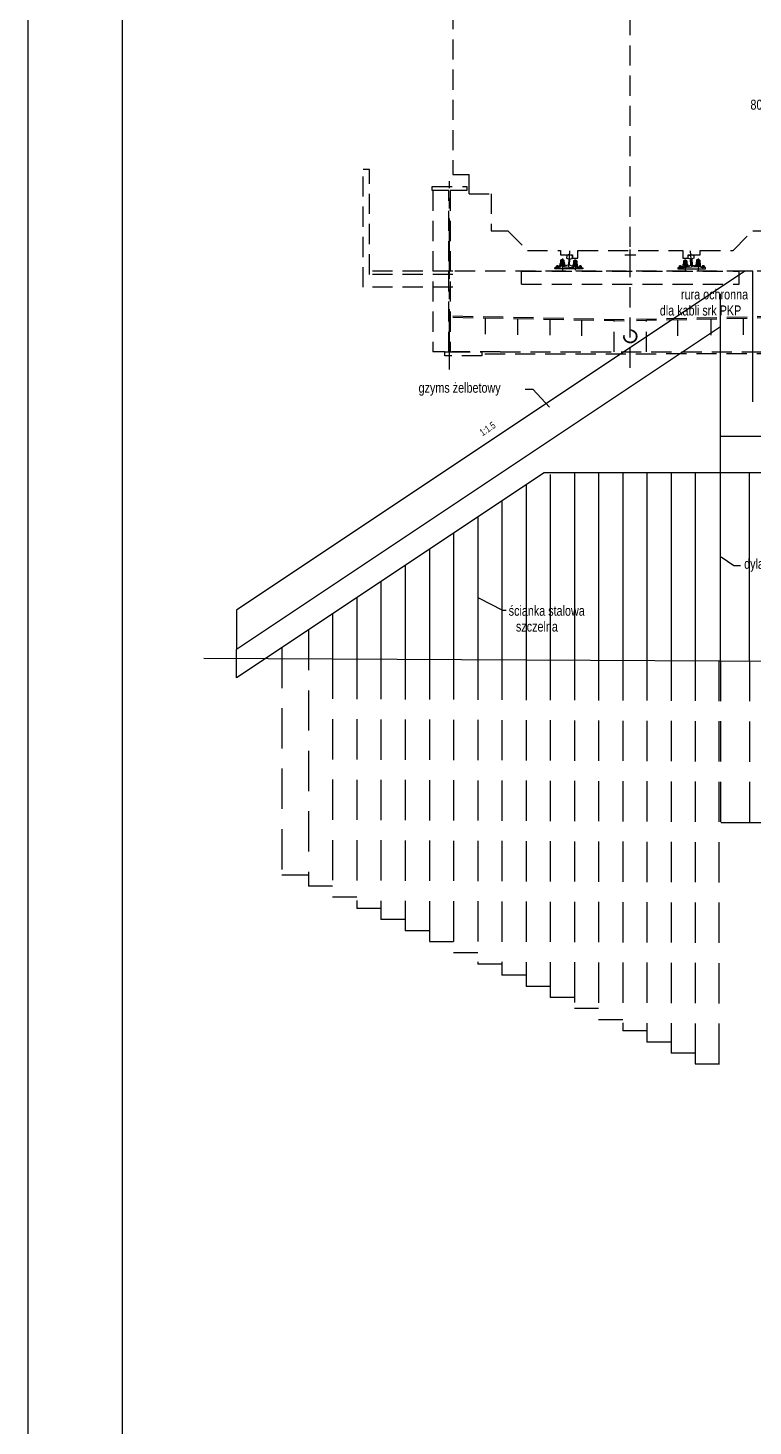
# Model space of a CAD drawing. Header units: millimetres. Extents: x -1069826 to 2704411, y -432732 to 412301.
# Drawn here: x 564152 to 573149, y -34022 to -16679 of the extents above; entities that cross this region are included whole.
import ezdxf
from ezdxf.enums import TextEntityAlignment as Align

# ---------------------------------------------------------------- set-up
doc = ezdxf.new("R2010")
doc.units = ezdxf.units.MM
doc.header["$LTSCALE"] = 1000
doc.header["$MEASUREMENT"] = 0
for name, pattern in [('CENTER2', [1.125, 0.75, -0.125, 0.125, -0.125]), ('DASHED', [0.75, 0.5, -0.25]), ('HIDDEN', [0.375, 0.25, -0.125])]:
    doc.linetypes.add(name, pattern=pattern)
for name, color, linetype in [('0-RAM-L', 7, 'Continuous'), ('0-T', 7, 'Continuous'), ('0-T0-T', 7, 'Continuous'), ('00XX00-S', 7, 'Continuous'), ('00XX00-T', 7, 'Continuous'), ('DROGO-T', 7, 'Continuous')]:
    doc.layers.add(name, color=color, linetype=linetype)
doc.styles.add('CDMSTYLE', font='CDMSIMPL', dxfattribs={"width": 0.8, "bigfont": 'CDMBIGPL'})
doc.dimstyles.new('CDMOG-MM-50', dxfattribs={"dimscale": 50, "dimtxt": 2.5, "dimasz": 1, "dimexe": 1.5, "dimexo": 5, "dimgap": 0.5, "dimtad": 1, "dimdec": 0, "dimrnd": 1, "dimzin": 1, "dimdsep": 46, "dimtxsty": 'CDMSTYLE', "dimblk1": 'OBLIQUE', "dimblk2": 'OBLIQUE', "dimsah": 1, "dimtsz": 1, "dimcen": -2.5, "dimdle": 1.5, "dimclrd": 9, "dimclre": 9, "dimclrt": 9, "dimadec": 0, "dimazin": 0, "dimtfac": 1, "dimtmove": 2, "dimatfit": 3, "dimldrblk": 'OBLIQUE', "dimfxl": 1, "dimtvp": 1, "dimtolj": 1, "dimtzin": 0, "dimarcsym": 0})

# ---------------------------------------------------------------- blocks, each defined once
blk = doc.blocks.new('A$C05BD7996')
at = {"color": 40, "linetype": 'HIDDEN'}
for p, q in [((940, 4869), (600, 4569)), ((1020, 4919), (940, 4869)), ((3380, 4919), (1020, 4919)), ((3460, 4869), (3380, 4919)), ((3800, 4569), (3460, 4869)), ((600, 4569), (400, 4319)), ((4000, 4319), (3800, 4569)), ((400, 4319), (300, 3919)), ((4100, 3919), (4000, 4319)), ((300, 3919), (200, 3119)), ((4200, 3119), (4100, 3919)), ((200, 3119), (0, 3119)), ((0, 3119), (0, 1069)), ((4400, 3119), (4200, 3119)), ((4400, 1069), (4400, 3119)), ((0, 1069), (200, 1069)), ((4200, 1069), (4400, 1069)), ((475, 829), (475, 369)), ((3925, 369), (3925, 829)), ((475, 369), (680, 369)), ((680, 369), (925, 124)), ((3475, 124), (3720, 369)), ((3720, 369), (3925, 369)), ((925, 124), (1333, 124)), ((1333, 124), (1333, 69)), ((1333, 69), (1483, 69)), ((1483, 69), (1483, 31)), ((1483, 31), (1550, 31)), ((1550, 31), (1550, 124)), ((1550, 124), (2851, 124)), ((2851, 124), (2851, 31)), ((2851, 31), (2918, 31)), ((2918, 31), (2918, 69)), ((2918, 69), (3068, 69)), ((3068, 69), (3068, 124)), ((3068, 124), (3475, 124))]:
    blk.add_line(p, q, dxfattribs=at)
at = {"layer": '0-T', "color": 40, "linetype": 'HIDDEN'}
for p, q in [((200, 829), (200, 1069)), ((4200, 829), (4200, 1069)), ((200, 829), (475, 829)), ((4200, 829), (3925, 829))]:
    blk.add_line(p, q, dxfattribs=at)
at = {"layer": '0-T', "color": 9, "linetype": 'Continuous'}
for p, q in [((2131, 69), (2269, 69)), ((2200, 0), (2200, 137))]:
    blk.add_line(p, q, dxfattribs=at)
blk = doc.blocks.new('A$C3471609C')
at = {"layer": '0-T', "color": 9, "linetype": 'Continuous'}
blk.add_blockref('A$C05BD7996', (0, 0), dxfattribs=at)
blk = doc.blocks.new('*D742')
at = {"color": 9, "linetype": 'ByBlock', "transparency": 16777216}
for p, q in [((528311, -17776), (528411, -17676)), ((528361, -17930), (528361, -17651)), ((528391, -17776), (528491, -17676)), ((528441, -17930), (528441, -17651)), ((528516, -17726), (528361, -17726))]:
    blk.add_line(p, q, dxfattribs=at)
at = {"layer": 'Defpoints', "color": 0, "linetype": 'ByBlock', "transparency": 16777216}
for p in [(528361, -17726), (528361, -18180), (528441, -18180)]:
    blk.add_point(p, dxfattribs=at)
at = {"color": 9, "linetype": 'ByBlock', "transparency": 16777216, "insert": (528207, -17632), "char_height": 125, "attachment_point": 5, "style": 'CDMSTYLE'}
blk.add_mtext('\\A1;80', dxfattribs=at)
blk = doc.blocks.new('_OBLIQUE')
at = {"color": 0, "linetype": 'ByBlock'}
blk.add_line((-0.5, -0.5), (0.5, 0.5), dxfattribs=at)
blk = doc.blocks.new('SZPKOL')
at = {"color": 0, "linetype": 'ByBlock'}
blk.add_lwpolyline([(12, 4, 0.138548), (-12, 5), (-9, 22), (0, 24), (9, 22)], format="xyb", close=True, dxfattribs=at)
for start, end in [(102.9105, 124.2422), (55.7578, 72.0998)]:
    blk.add_arc((-2, -38), 45.5, start, end, dxfattribs=at)
blk = doc.blocks.new('SRUKOL')
at = {"color": 0, "linetype": 'ByBlock'}
for p, q in [((0, 10), (-22, 10)), ((-22, 10), (-22, 0)), ((-11, 5), (-22, 5)), ((0, 0), (-22, 0)), ((-20, 37), (-20, 24)), ((-20, 24), (-20, 11)), ((-17, 5), (-17, 0)), ((0, 39), (-15, 39)), ((0, 10), (-15, 10)), ((-13, 42), (-10, 44)), ((-13, 39), (-13, 42)), ((-13, 42), (13, 42)), ((-12, 5), (-12, 0)), ((-11, 10), (11, 5)), ((-11, 5), (11, 0)), ((-10, 44), (-10, 38)), ((-10, 44), (10, 44)), ((-10, 37), (-10, 24)), ((-10, 24), (-10, 11)), ((0, 39), (15, 39)), ((0, 10), (15, 10)), ((0, 10), (22, 10)), ((0, 0), (22, 0)), ((13, 42), (10, 44)), ((10, 44), (10, 38)), ((10, 37), (10, 24)), ((10, 24), (10, 11)), ((11, 5), (22, 5)), ((12, 10), (12, 5)), ((13, 39), (13, 42)), ((17, 10), (17, 5)), ((20, 37), (20, 24)), ((20, 24), (20, 11)), ((22, 10), (22, 0))]:
    blk.add_line(p, q, dxfattribs=at)
for centre, radius, start, end in [((-15, 29), 10, 60, 120), ((-15, 20), 10, 240, 300), ((0, -1), 40, 90, 104.6015), ((0, 50), 40, 255.3985, 270), ((0, -1), 40, 75.3985, 90), ((0, 50), 40, 270, 284.6015), ((15, 29), 10, 60, 120), ((15, 20), 10, 240, 300)]:
    blk.add_arc(centre, radius, start, end, dxfattribs=at)
blk = doc.blocks.new('A$C1AFF261A')
at = {"layer": 'DROGO-T', "color": 40, "linetype": 'HIDDEN'}
for p, q in [((0, 2100), (430, 2100)), ((0, 2050), (0, 2100)), ((430, 2100), (430, 2050)), ((208, 2050), (0, 2050)), ((208, 50), (208, 2050)), ((430, 2050), (222, 2050)), ((222, 2050), (222, 50)), ((158, 50), (208, 50)), ((158, 0), (158, 50)), ((618, 0), (158, 0)), ((222, 50), (618, 50)), ((618, 50), (618, 0))]:
    blk.add_line(p, q, dxfattribs=at)

msp = doc.modelspace()

# ---------------------------------------------------------------- linework, layer by layer
at = {"color": 40, "linetype": 'HIDDEN'}
for p, q in [((571625.0354, -20895.4209), (571625.0354, -14164.2624)), ((568309.0354, -19896.1741), (568309.0354, -18436.1741)), ((568389.0354, -18436.1741), (568309.0354, -18436.1741)), ((568389.0354, -19736.1741), (568389.0354, -18436.1741)), ((569177.0354, -18697.6844), (569177.0354, -20697.6844)), ((569425.0354, -19736.1741), (568309.0354, -19736.1741)), ((569425.0354, -19696.1741), (568389.0354, -19696.1741)), ((573825.0354, -19696.1741), (569425.0354, -19696.1741)), ((570275.0354, -19856.1741), (570275.0354, -19696.1741)), ((570275.0354, -19696.1741), (572975.0354, -19696.1741)), ((572975.0354, -19856.1741), (572975.0354, -19696.1741)), ((569425.0354, -19896.1741), (568309.0354, -19896.1741)), ((570275.0354, -19856.1741), (572975.0354, -19856.1741)), ((569325.0354, -20697.6844), (569177.0354, -20697.6844))]:
    msp.add_line(p, q, dxfattribs=at)
at = {"color": 40, "linetype": 'Continuous'}
for p, q in [((570782.2339, -19540.0597), (570782.2339, -19685.4058)), ((570942.9324, -19552.4152), (570942.9324, -19685.4058)), ((572307.1384, -19552.4152), (572307.1384, -19685.4058)), ((572467.837, -19540.0597), (572467.837, -19685.4058))]:
    msp.add_line(p, q, dxfattribs=at)
at = {"color": 40, "linetype": 'ByBlock'}
for p, q in [((570862.5288, -19495.5519), (570872.3852, -19496.1648)), ((570863.1388, -19647.3021), (570875.779, -19444.0061)), ((570882.2416, -19496.7776), (570872.3852, -19496.1648)), ((572367.8292, -19496.7776), (572377.6856, -19496.1648)), ((572386.932, -19647.3021), (572374.2918, -19444.0061)), ((572387.542, -19495.5519), (572377.6856, -19496.1648)), ((570721.8798, -19666.3021), (570721.8798, -19622.9527)), ((571005.6388, -19666.3021), (571005.6388, -19622.9527)), ((572245.7911, -19666.3021), (572245.7911, -19622.9527)), ((572531.4706, -19666.3021), (572531.4706, -19622.9527))]:
    msp.add_line(p, q, dxfattribs=at)
for points in [[(570797.8173, -19610.428, 0.3712473172), (570794.8505, -19607.873), (570770.498, -19607.873, 0.3884789017), (570767.5098, -19610.6074), (570764.9816, -19639.0501, -0.3884789017), (570762.9894, -19640.873), (570753.9539, -19640.873, -0.4404252002), (570751.9618, -19638.6959), (570755.1201, -19603.1647, -0.3884789017), (570763.0887, -19595.873), (570803.4623, -19595.873, -0.3712473172), (570808.407, -19600.1313), (570810.89, -19616.3881, 0.2821906733), (570814.2535, -19620.3898), (570816.149, -19621.0217, -0.2888244162), (570817.5011, -19622.671), (570818.0933, -19627.4083, -0.4182312619), (570816.3296, -19629.6442), (570802.3363, -19630.2866, -0.4030592776), (570800.1376, -19628.5955)], [(572452.2535, -19610.428, -0.3712473172), (572455.2203, -19607.873), (572479.5728, -19607.873, -0.3884789017), (572482.561, -19610.6074), (572485.0892, -19639.0501, 0.3884789017), (572487.0814, -19640.873), (572496.1169, -19640.873, 0.4404252002), (572498.109, -19638.6959), (572494.9507, -19603.1647, 0.3884789017), (572486.9821, -19595.873), (572446.6085, -19595.873, 0.3712473172), (572441.6638, -19600.1313), (572439.1808, -19616.3881, -0.2821906733), (572435.8173, -19620.3898), (572433.9218, -19621.0217, 0.2888244162), (572432.5697, -19622.671), (572431.9775, -19627.4083, 0.4182312619), (572433.7412, -19629.6442), (572447.7345, -19630.2866, 0.4030592776), (572449.9332, -19628.5955)], [(571035.6388, -19658.3021), (571035.6388, -19664.3021, -0.4142135624), (571033.6388, -19666.3021), (570692.6388, -19666.3021, -0.4142135624), (570690.6388, -19664.3021), (570690.6388, -19656.3021, -0.4142135624), (570695.6388, -19651.3021), (570744.6388, -19651.3021, 0.4142135624), (570746.6388, -19649.3021), (570746.6388, -19643.3021, -0.4142135624), (570748.6388, -19641.3021), (570764.8289, -19641.3021, 0.3853135861), (570766.8189, -19639.5012), (570768.6388, -19621.3021), (570795.8289, -19621.3021, -0.3853135861), (570797.8189, -19623.1031), (570799.6761, -19641.6752, 0.3675893215), (570801.5421, -19643.4723), (570924.5099, -19651.118, 0.4032511839), (570926.624, -19649.3208), (570928.2523, -19633.0385, -0.3853135861), (570930.2424, -19631.2375), (570955.6224, -19631.2375, -0.3853135861), (570957.6125, -19633.0385), (570959.4587, -19651.5012, 0.3853135861), (570961.4488, -19653.3021), (571030.6388, -19653.3021, -0.4142135624)], [(570927.349, -19620.3633, -0.3712473172), (570930.3158, -19617.8083), (570954.6682, -19617.8083, -0.3884789017), (570957.6564, -19620.5427), (570960.1847, -19648.9854, 0.3884789017), (570962.1768, -19650.8083), (570971.2123, -19650.8083, 0.4404252002), (570973.2044, -19648.6312), (570970.0461, -19613.1, 0.3884789017), (570962.0775, -19605.8083), (570921.7039, -19605.8083, 0.3712473172), (570916.7592, -19610.0666), (570914.8528, -19622.7762, -0.2821906733), (570911.4892, -19626.7779), (570909.5937, -19627.4097, 0.2888244162), (570908.2416, -19629.059), (570907.6494, -19633.7964, 0.4182312619), (570909.4131, -19636.0322), (570922.8299, -19637.523, 0.4030592776), (570925.0287, -19635.8319)], [(572214.432, -19658.3021), (572214.432, -19664.3021, 0.4142135624), (572216.432, -19666.3021), (572557.432, -19666.3021, 0.4142135624), (572559.432, -19664.3021), (572559.432, -19656.3021, 0.4142135624), (572554.432, -19651.3021), (572505.432, -19651.3021, -0.4142135624), (572503.432, -19649.3021), (572503.432, -19643.3021, 0.4142135624), (572501.432, -19641.3021), (572485.2419, -19641.3021, -0.3853135861), (572483.2519, -19639.5012), (572481.432, -19621.3021), (572454.2419, -19621.3021, 0.3853135861), (572452.2519, -19623.1031), (572450.3947, -19641.6752, -0.3675893215), (572448.5287, -19643.4723), (572325.5609, -19651.118, -0.4032511839), (572323.4468, -19649.3208), (572321.8185, -19633.0385, 0.3853135861), (572319.8285, -19631.2375), (572294.4484, -19631.2375, 0.3853135861), (572292.4583, -19633.0385), (572290.6121, -19651.5012, -0.3853135861), (572288.622, -19653.3021), (572219.432, -19653.3021, 0.4142135624)], [(572322.7218, -19620.3633, 0.3712473172), (572319.755, -19617.8083), (572295.4026, -19617.8083, 0.3884789017), (572292.4144, -19620.5427), (572289.8861, -19648.9854, -0.3884789017), (572287.894, -19650.8083), (572278.8585, -19650.8083, -0.4404252002), (572276.8664, -19648.6312), (572280.0247, -19613.1, -0.3884789017), (572287.9933, -19605.8083), (572328.3669, -19605.8083, -0.3712473172), (572333.3116, -19610.0666), (572335.218, -19622.7762, 0.2821906733), (572338.5816, -19626.7779), (572340.4771, -19627.4097, -0.2888244162), (572341.8292, -19629.059), (572342.4214, -19633.7964, -0.4182312619), (572340.6577, -19636.0322), (572327.2409, -19637.523, -0.4030592776), (572325.0421, -19635.8319)]]:
    msp.add_lwpolyline(points, format="xyb", close=True, dxfattribs=at)
for points in [[(570862.5233, -19495.5518, 0.0400453116), (570849.7536, -19496.3405, 0.0208536297), (570848.6817, -19496.5008, 0.0073706032), (570846.3572, -19496.8999, 0.3436263764), (570836.5848, -19507.951), (570834.9829, -19533.7161), (570857.7195, -19543.1609, -0.3201025237), (570862.0207, -19550.0597), (570857.9705, -19615.2017, -0.3037627518), (570853.2461, -19621.3917), (570834.3837, -19627.8332, -0.0758561922), (570822.5061, -19629.9658), (570804.156, -19630.4473, 0.3885725436), (570801.2405, -19633.2601), (570800.7593, -19640.9991), (570925.5184, -19648.7561), (570925.9996, -19641.0171, 0.3885725436), (570923.4549, -19637.8648), (570905.3058, -19635.114, -0.0758561922), (570893.7839, -19631.5264), (570875.8646, -19622.798, -0.3037627518), (570871.9435, -19616.0705), (570875.9938, -19550.9285, -0.3201025237), (570881.1164, -19544.6156), (570904.8479, -19538.06), (570906.4499, -19512.2949, 0.3436263764), (570898.1217, -19500.1184, 0.0073706032), (570895.8646, -19499.4345, 0.0208536297), (570894.8208, -19499.1426, 0.0400453116), (570882.2471, -19496.7782)], [(572387.5475, -19495.5518, -0.0400453116), (572400.3172, -19496.3405, -0.0208536297), (572401.3892, -19496.5008, -0.0073706032), (572403.7136, -19496.8999, -0.3436263764), (572413.486, -19507.951), (572415.088, -19533.7161), (572392.3513, -19543.1609, 0.3201025237), (572388.0501, -19550.0597), (572392.1003, -19615.2017, 0.3037627518), (572396.8247, -19621.3917), (572415.6871, -19627.8332, 0.0758561922), (572427.5647, -19629.9658), (572445.9148, -19630.4473, -0.3885725436), (572448.8303, -19633.2601), (572449.3115, -19640.9991), (572324.5524, -19648.7561), (572324.0712, -19641.0171, -0.3885725436), (572326.6159, -19637.8648), (572344.765, -19635.114, 0.0758561922), (572356.2869, -19631.5264), (572374.2062, -19622.798, 0.3037627518), (572378.1273, -19616.0705), (572374.0771, -19550.9285, 0.3201025237), (572368.9544, -19544.6156), (572345.2229, -19538.06), (572343.6209, -19512.2949, -0.3436263764), (572351.9491, -19500.1184, -0.0073706032), (572354.2062, -19499.4345, -0.0208536297), (572355.25, -19499.1426, -0.0400453116), (572367.8237, -19496.7782)]]:
    msp.add_lwpolyline(points, format="xyb", dxfattribs=at)
at = {"color": 1, "linetype": 'Continuous'}
msp.add_point((571625.0354, -19496.1741), dxfattribs=at)
at = {"layer": '0-RAM-L', "color": 3, "linetype": 'Continuous'}
for points in [[(564151.5148, -38676.3703), (594778.0882, -38676.3703), (594778.0882, -8976.3703), (564151.5148, -8976.3703)], [(565319.3272, -38426.3703), (594528.0882, -38426.3703), (594528.0882, -9226.3703), (565319.3272, -9226.3703)]]:
    msp.add_lwpolyline(points, close=True, dxfattribs=at)
at = {"layer": '0-T', "color": 40, "linetype": 'CENTER2'}
msp.add_line((569382.0354, -20917.3305), (569382.0354, -18578.6725), dxfattribs=at)
at = {"layer": '0-T', "color": 1, "linetype": 'Continuous'}
for p, q in [((573045.0354, -19696.1741), (566738.8645, -23900.2881)), ((573145.0354, -21315.1844), (573145.0354, -19696.1741)), ((572745.0366, -22195.6836), (572745.0342, -19978.1742)), ((572745.0346, -20386.1746), (566738.8645, -24390.2881)), ((572752.0361, -21742.6844), (578942.089, -21742.6844)), ((570554.7129, -22197.6844), (566738.8645, -24741.5834)), ((572504.6928, -22195.6844), (578991.9201, -22195.651)), ((572744.7479, -24531.7204), (572745.0366, -22195.6841)), ((566738.8645, -23900.2881), (566738.8645, -24390.2881)), ((566738.8645, -24741.5834), (566738.8645, -24390.2881))]:
    msp.add_line(p, q, dxfattribs=at)
at = {"layer": '0-T', "color": 40, "linetype": 'HIDDEN'}
for p, q in [((569425.0354, -20252.1741), (571625.0354, -20296.1741)), ((569425.0354, -20268.1741), (571625.0354, -20312.1741)), ((569825.3153, -20274.1825), (569825.3153, -20476.1797)), ((570225.3153, -20282.1825), (570225.3153, -20484.1797)), ((570625.3153, -20290.1825), (570625.3153, -20492.1797)), ((573825.0354, -20252.1741), (571625.0354, -20296.1741)), ((573825.0354, -20268.1741), (571625.0354, -20312.1741)), ((572625.3153, -20290.1713), (572625.3153, -20492.1685)), ((573025.3153, -20282.1713), (573025.3153, -20484.1685)), ((571025.3153, -20500.1797), (571025.3153, -20300.1797)), ((571425.3153, -20697.6844), (571425.3153, -20308.1797)), ((571825.3153, -20697.6844), (571825.3153, -20308.1685)), ((572215.3153, -20500.3685), (572215.3153, -20300.3685)), ((570011.0354, -20697.6844), (569411.0354, -20697.6844)), ((569821.0354, -20722.6844), (573465.0354, -20717.6844)), ((570011.0354, -20697.6844), (573275.0354, -20697.6844))]:
    msp.add_line(p, q, dxfattribs=at)
at = {"layer": '0-T', "color": 9, "linetype": 'Continuous'}
for p, q in [((570932.0364, -22197.6844), (570932.0364, -24519.0893)), ((571232.0364, -22197.7161), (571232.0364, -24520.7299)), ((571532.0364, -22197.7161), (571532.0364, -24522.3705)), ((571832.0364, -22197.7161), (571832.0364, -24524.0111)), ((572132.0364, -22197.7161), (572132.0364, -24525.6517)), ((572432.0364, -22197.7161), (572432.0364, -24527.2923)), ((573104.4041, -24531.7948), (573104.6928, -22195.7199)), ((570332.0364, -22346.1354), (570332.0364, -24515.8081)), ((570632.0364, -22217.4688), (570632.0364, -24517.4487)), ((570032.0364, -22546.1354), (570032.0364, -24514.1675)), ((569732.0364, -22746.1354), (569732.0364, -24512.5269)), ((569432.0364, -22946.1354), (569432.0364, -24510.8863)), ((569132.0364, -23146.1354), (569132.0364, -24509.2457)), ((568832.0364, -23346.1354), (568832.0364, -24507.6051)), ((568532.0364, -23546.1354), (568532.0364, -24505.9645)), ((568232.0364, -23746.1354), (568232.0364, -24504.3239)), ((567932.0364, -23946.1354), (567932.0364, -24502.6832))]:
    msp.add_line(p, q, dxfattribs=at)
at = {"layer": '0-T', "color": 9, "linetype": 'DASHED'}
for p, q in [((567632.0364, -24146.1354), (567632.0364, -27325.3386)), ((567300.3552, -24367.2562), (567300.3552, -27172.6793)), ((567932.0364, -24502.6832), (567932.0364, -27463.4163)), ((568232.0364, -24504.3239), (568232.0364, -27601.494)), ((568532.0364, -24505.9645), (568532.0364, -27739.5717)), ((568832.0364, -24507.6051), (568832.0364, -27877.6494)), ((569132.0364, -24509.2457), (569132.0364, -28015.7271)), ((569432.0364, -24510.8863), (569432.0364, -28153.8048)), ((569732.0364, -24512.5269), (569732.0364, -28291.8825)), ((570032.0364, -24514.1675), (570032.0364, -28429.9603)), ((570332.0364, -24515.8081), (570332.0364, -28568.038)), ((570632.0364, -24517.4487), (570632.0364, -28706.1157)), ((570932.0364, -24519.0893), (570932.0364, -28844.1934)), ((571232.0364, -24520.7299), (571232.0364, -28982.2711)), ((571532.0364, -24522.3705), (571532.0364, -29120.3488)), ((571832.0364, -24524.0111), (571832.0364, -29258.4265)), ((572132.0364, -24525.6517), (572132.0364, -29396.5043)), ((572432.0364, -24527.2923), (572432.0364, -29534.582)), ((572725.0364, -24528.9329), (572725.0364, -29534.582)), ((572744.7481, -24530.3937), (572744.879, -26534.8268)), ((573104.4041, -24531.6815), (573104.5349, -26534.7978)), ((572751.879, -26534.8268), (585814.8427, -26534.837))]:
    msp.add_line(p, q, dxfattribs=at)
at = {"layer": '0-T', "color": 3, "linetype": 'Continuous'}
msp.add_line((566335.3128, -24495.3042), (594097.4079, -24647.1264), dxfattribs=at)
at = {"layer": '0-T', "color": 9, "linetype": 'HIDDEN'}
for radius in [80, 75]:
    msp.add_circle((571625.0354, -20504.9293), radius, dxfattribs=at)
at = {"layer": '00XX00-S', "color": 9, "linetype": 'Continuous', "flags": 128}
for points in [[(572990.9325, -23352.267), (572911.1549, -23352.267), (572751.907, -23244.3462)], [(570084.6925, -23907.3237), (570044.8037, -23907.3237), (569745.3615, -23752.9191)]]:
    msp.add_lwpolyline(points, dxfattribs=at)
at = {"layer": 'DROGO-T', "color": 1, "linetype": 'Continuous'}
for p, q in [((573145.0354, -19696.1741), (573045.0354, -19696.1741)), ((572505.0354, -22197.6844), (570554.7129, -22197.6844))]:
    msp.add_line(p, q, dxfattribs=at)
at = {"layer": 'DROGO-T', "color": 9, "linetype": 'Continuous'}
for p, q in [((570322.6909, -21161.9249), (570417.7129, -21161.9249)), ((570417.7129, -21161.9249), (570621.972, -21382.883)), ((567632.0364, -27187.2608), (567300.3552, -27187.2608)), ((567932.0364, -27325.3386), (567632.0364, -27325.3386)), ((568232.0364, -27463.4163), (567932.0364, -27463.4163)), ((568532.0364, -27601.494), (568232.0364, -27601.494)), ((568832.0364, -27739.5717), (568532.0364, -27739.5717)), ((569132.0364, -27877.6494), (568832.0364, -27877.6494)), ((569432.0364, -28015.7271), (569132.0364, -28015.7271)), ((569732.0364, -28153.8048), (569432.0364, -28153.8048)), ((570032.0364, -28291.8825), (569732.0364, -28291.8825)), ((570332.0364, -28429.9603), (570032.0364, -28429.9603)), ((570632.0364, -28568.038), (570332.0364, -28568.038)), ((570932.0364, -28706.1157), (570632.0364, -28706.1157)), ((571232.0364, -28844.1934), (570932.0364, -28844.1934)), ((571532.0364, -28982.2711), (571232.0364, -28982.2711)), ((571832.0364, -29120.3488), (571532.0364, -29120.3488)), ((572132.0364, -29258.4265), (571832.0364, -29258.4265)), ((572432.0364, -29396.5043), (572132.0364, -29396.5043)), ((572732.0364, -29534.582), (572432.0364, -29534.582))]:
    msp.add_line(p, q, dxfattribs=at)

# ---------------------------------------------------------------- block references
at = {"color": 40, "linetype": 'ByBlock'}
for name, p in [('SRUKOL', (570781.1224, -19595.873)), ('SRUKOL', (570941.8209, -19605.8083)), ('SRUKOL', (572306.027, -19605.8083)), ('SRUKOL', (572466.7255, -19595.873)), ('SZPKOL', (570721.3798, -19651.3021)), ('SZPKOL', (571005.6388, -19653.3021)), ('SZPKOL', (572245.7911, -19653.3021)), ('SZPKOL', (572531.9706, -19651.3021))]:
    msp.add_blockref(name, p, dxfattribs=at)
at = {"layer": '0-T', "color": 9, "linetype": 'Continuous'}
msp.add_blockref('A$C3471609C', (569425.0353, -19564.6943), dxfattribs=at)
at = {"layer": 'DROGO-T', "color": 9, "linetype": 'Continuous'}
msp.add_blockref('A$C1AFF261A', (569167.0354, -20747.6852), dxfattribs=at)

# ---------------------------------------------------------------- texts
at = {"layer": '0-T', "color": 1, "linetype": 'Continuous', "style": 'CDMSTYLE', "width": 0.8}
for s, p in [('ścianka stalowa', (570116.3657, -23970.6184)), ('szczelna', (570206.3646, -24166.6788))]:
    msp.add_text(s, height=125, dxfattribs=at).set_placement(p)
at = {"layer": '0-T0-T', "color": 1, "linetype": 'Continuous', "style": 'CDMSTYLE', "width": 0.8}
msp.add_text('1:1.5', height=87.5, rotation=33.69006753, dxfattribs=at).set_placement((569877.7871, -21687.3578), align=Align.CENTER)
at = {"layer": '00XX00-T', "color": 9, "linetype": 'Continuous', "style": 'CDMSTYLE', "width": 0.8}
for s, p in [('rura ochronna', (572254.5182, -20046.4829)), ('dla kabli srk PKP', (571991.5736, -20246.1951)), ('dylatacja', (573038.3342, -23388.3116))]:
    msp.add_text(s, height=125, dxfattribs=at).set_placement(p)
at = {"layer": 'DROGO-T', "color": 1, "linetype": 'Continuous', "style": 'CDMSTYLE', "width": 0.8}
msp.add_text('gzyms żelbetowy', height=125, dxfattribs=at).set_placement((568998.4413, -21204.2923))

# ---------------------------------------------------------------- dimensions: what is measured, and where the dimension line sits
at = {"layer": '0-T', "color": 9, "linetype": 'Continuous'}
dim = msp.add_linear_dim(base=(573345.0354, -17725.616), p1=(573425.0354, -18180.4335), p2=(573345.0354, -18180.4335), dimstyle='CDMOG-MM-50', dxfattribs=at)
dim.commit()
dim.dimension.update_dxf_attribs({"geometry": '*D742', "text_midpoint": (573191.0887, -17631.925), "dimtype": 160, "insert": (44983.921, 0)})

doc.saveas('drawing.dxf')
